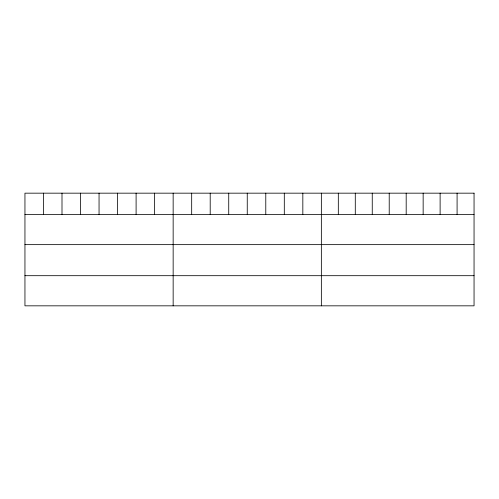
<?xml version="1.0" encoding="UTF-8"?>
<svg xmlns="http://www.w3.org/2000/svg" width="499" height="499" viewBox="0 0 499 499"><rect width="100%" height="100%" fill="white"/><g stroke="black" fill="none" stroke-linecap="round" stroke-linejoin="round"><path stroke-width="0.75" d="M24.95 214.501L474.05 214.501M24.95 244.641L474.05 244.641M24.95 275.691L474.05 275.691M457.084 193.169L457.084 214.501M440.118 193.169L440.118 214.501M423.152 193.169L423.152 214.501M406.186 193.169L406.186 214.501M389.22 193.169L389.22 214.501M372.254 193.169L372.254 214.501M355.288 193.169L355.288 214.501M338.322 193.169L338.322 214.501M321.356 193.169L321.356 305.831M302.831 193.169L302.831 214.501M284.305 193.169L284.305 214.501M265.78 193.169L265.78 214.501M247.255 193.169L247.255 214.501M228.729 193.169L228.729 214.501M210.204 193.169L210.204 214.501M191.678 193.169L191.678 214.501M173.153 193.169L173.153 305.831M154.628 193.169L154.628 214.501M136.102 193.169L136.102 214.501M117.577 193.169L117.577 214.501M99.052 193.169L99.052 214.501M80.526 193.169L80.526 214.501M62.001 193.169L62.001 214.501M43.475 193.169L43.475 214.501M474.05 193.169L24.95 193.169L24.95 305.831L474.05 305.831L474.05 193.169"/></g></svg>
